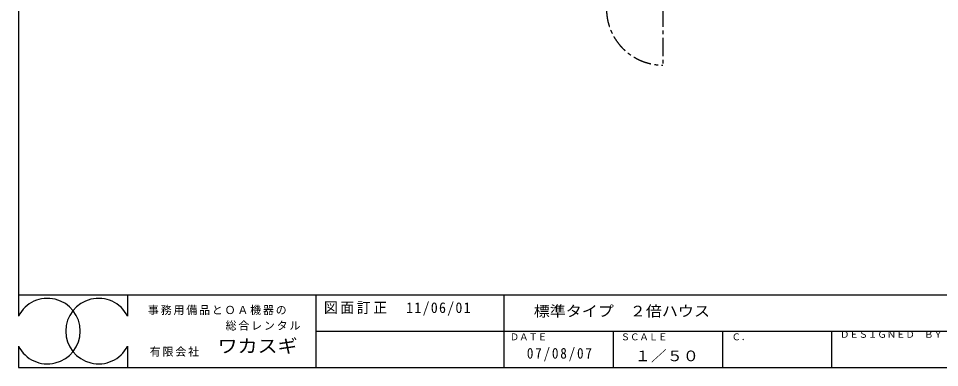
# Model space of a CAD drawing. Units: millimetres, scale not verified. Extents: x -9777 to 9888, y -6986 to 6996.
# Drawn here: x -9777 to 2875, y -6986 to -2194 of the extents above; entities that cross this region are included whole.
import ezdxf
from ezdxf.enums import TextEntityAlignment as Align

# ---------------------------------------------------------------- set-up
doc = ezdxf.new("R2010")
doc.units = ezdxf.units.MM
doc.header["$LTSCALE"] = 50
doc.linetypes.add('CHAIN1', pattern=[8, 5, -1, 1, -1])
for name, color, linetype, lineweight in [('0-0', 7, 'Continuous', 25), ('0-1', 3, 'Continuous', 35), ('0-2', 7, 'Continuous', 25)]:
    doc.layers.add(name, color=color, linetype=linetype, lineweight=lineweight)
doc.styles.add('ＭＳ ゴシック', font='')
doc.styles.get('ＭＳ ゴシック').set_extended_font_data('MS Gothic')

msp = doc.modelspace()

# ---------------------------------------------------------------- linework, layer by layer
at = {"layer": '0-0'}
for p, q in [((-9777.2, 6996.36), (-9777.2, -6279.92)), ((-9777.2, -5986.07), (9887.58, -5986.07)), ((-8277.2, -5986.07), (-8277.2, -6279.92)), ((-5692.41, -5986.6), (-5692.41, -6986.07)), ((-3107.61, -5986.6), (-3107.61, -6986.07)), ((-5692.41, -6486.07), (8959.96, -6486.07)), ((-1607.61, -6486.38), (-1607.61, -6986.07)), ((-107.61, -6486.38), (-107.61, -6986.07)), ((1392.39, -6486.38), (1392.39, -6986.07)), ((-9777.2, -6692.23), (-9777.2, -6986.07)), ((-8277.2, -6692.23), (-8277.2, -6986.07)), ((-9777.2, -6986.07), (9884.96, -6986.07))]:
    msp.add_line(p, q, dxfattribs=at)
for centre, start, end in [((-9377.21, -6486.07), 207.26608, 152.73392), ((-8677.21, -6486.07), 27.26604, 332.73396)]:
    msp.add_arc(centre, 450, start, end, dxfattribs=at)
at = {"layer": '0-1', "color": 7, "linetype": 'CHAIN1', "lineweight": 25}
msp.add_line((-925.9, -2060.13), (-925.9, -2834.13), dxfattribs=at)
msp.add_arc((-925.9, -2060.13), 774, 180, 270, dxfattribs=at)

# ---------------------------------------------------------------- texts
at = {"layer": '0-0', "color": 3, "style": 'ＭＳ ゴシック', "width": 1.1}
msp.add_text('ワカスギ', height=183.3, dxfattribs=at).set_placement((-7042.67, -6836.55), align=Align.BOTTOM_LEFT)
at = {"layer": '0-0', "color": 4, "style": 'ＭＳ ゴシック'}
for s, p in [('ＤＡＴＥ', (-3027.46, -6638.86)), ('ＳＣＡＬＥ', (-1504.21, -6638.86)), ('Ｃ．', (19.05, -6638.86)), ('ＤＥＳＩＧＮＥＤ\u3000ＢＹ', (1508.45, -6605.01))]:
    msp.add_text(s, height=91.64, dxfattribs=at).set_placement(p, align=Align.BOTTOM_LEFT)
at = {"layer": '0-0', "style": 'ＭＳ ゴシック', "width": 1.1}
msp.add_text('１／５０', height=146.6, dxfattribs=at).set_placement((-1310.51, -6942.89), align=Align.BOTTOM_LEFT)
at = {"layer": '0-0', "char_height": 110, "attachment_point": 7, "style": 'ＭＳ ゴシック'}
for s, insert in [('\\T1.17;事務用備品とＯＡ機器の', (-7998.12, -6264.99)), ('\\T1.17;総合レンタル', (-6931.78, -6478.26)), ('\\T1.17;有限会社', (-7972.52, -6836.55))]:
    msp.add_mtext(s, dxfattribs=dict(at, insert=insert))
at = {"layer": '0-2', "style": 'ＭＳ ゴシック', "width": 1.1}
msp.add_text('標準タイプ\u3000２倍ハウス', height=146.6, dxfattribs=at).set_placement((-2698.64, -6328.51), align=Align.BOTTOM_LEFT)
at = {"layer": '0-2', "char_height": 146.6, "attachment_point": 7, "style": 'ＭＳ ゴシック'}
for s, insert in [('\\T1.19;\\W0.95;図面訂正\u300011/06/01', (-5581.1, -6272.56)), ('\\T1.28;\\W0.9;07/08/07', (-2793.67, -6898.64))]:
    msp.add_mtext(s, dxfattribs=dict(at, insert=insert))

doc.saveas('drawing.dxf')
